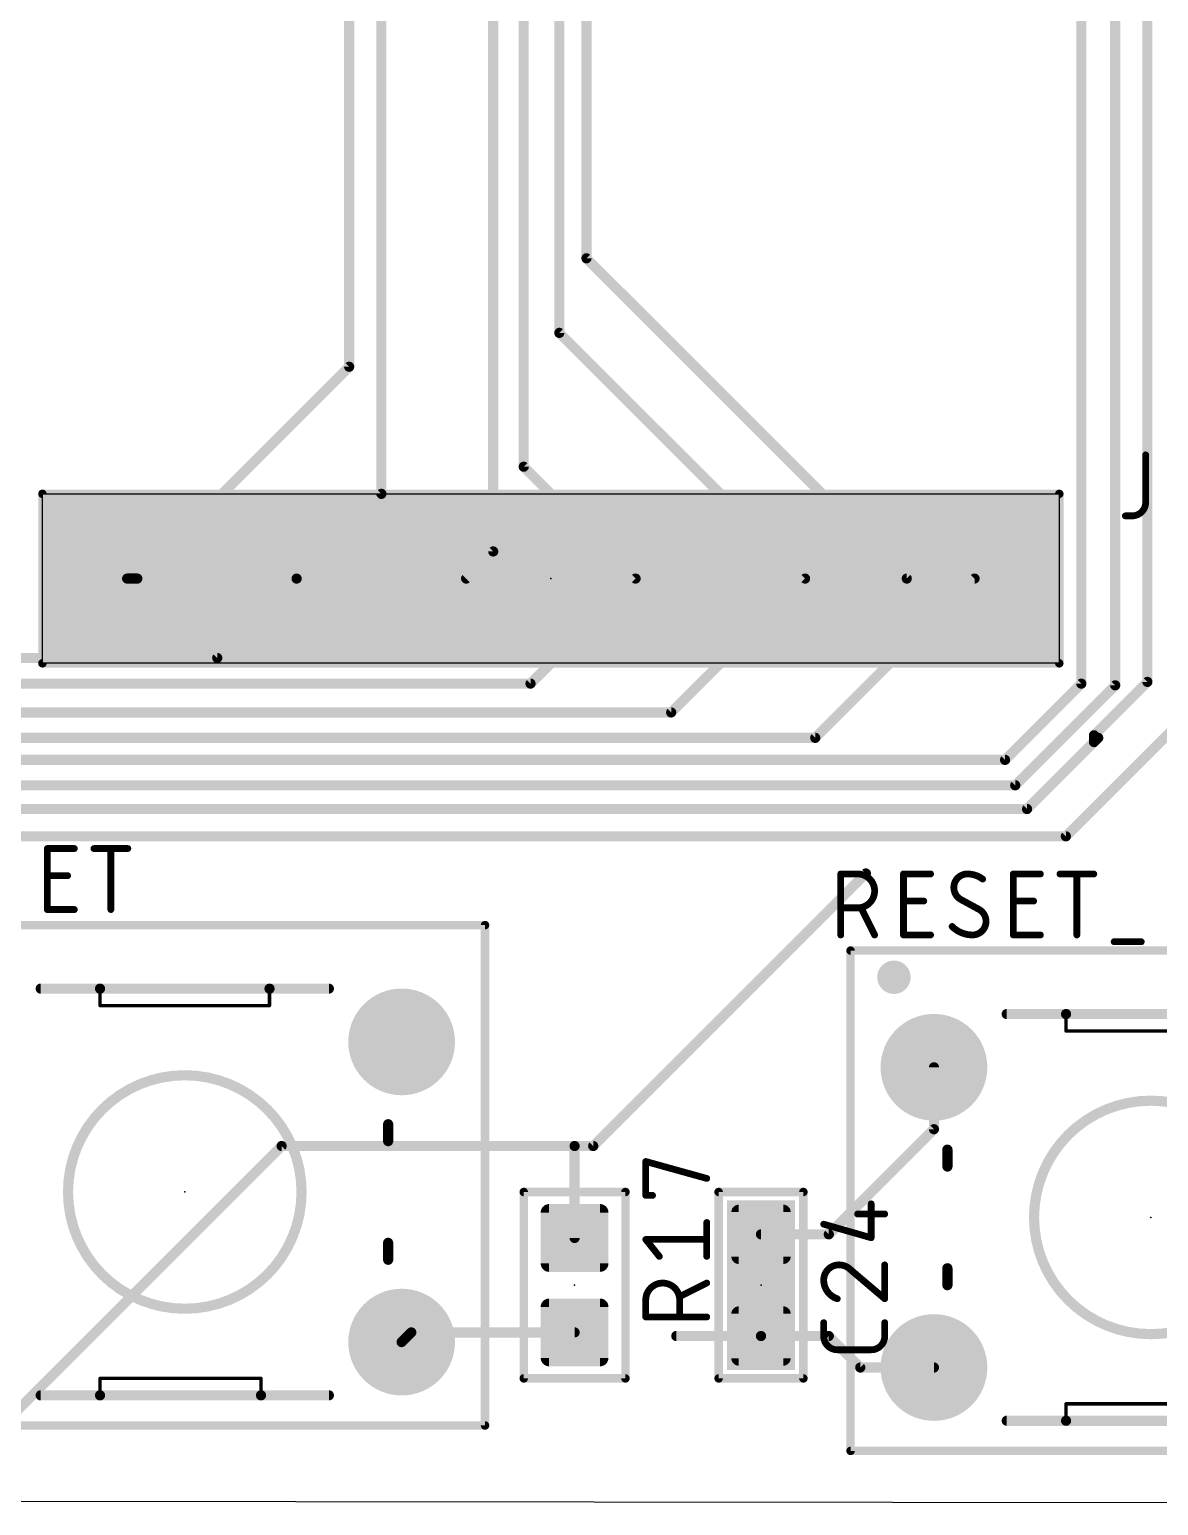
# Model space of a CAD drawing. Extents: x -12 to 108, y -5 to 75.
# Drawn here: x 51.14 to 68.06, y -0.13 to 22 of the extents above; entities that cross this region are included whole.
import ezdxf

# ---------------------------------------------------------------- set-up
doc = ezdxf.new("R2010")
doc.units = 0
doc.header["$MEASUREMENT"] = 0
doc.layers.get('0').update_dxf_attribs({"linetype": 'CONTINUOUS'})
for name, color, linetype in [('1', 12, 'CONTINUOUS'), ('17', 110, 'CONTINUOUS'), ('20', 31, 'CONTINUOUS'), ('21', 41, 'CONTINUOUS'), ('23', 53, 'CONTINUOUS'), ('25', 253, 'CONTINUOUS'), ('39', 12, 'CONTINUOUS')]:
    doc.layers.add(name, color=color, linetype=linetype)

# ---------------------------------------------------------------- blocks, each defined once
blk = doc.blocks.new('RECT')
blk.add_solid([(-0.5, -0.5), (0.5, -0.5), (-0.5, 0.5), (0.5, 0.5)])
blk = doc.blocks.new('RECT142240X142240R25')
at = {"const_width": 0.1111}
blk.add_lwpolyline([(0.3889, -0.3334), (0.3889, 0.3334, 0.4142), (0.3334, 0.3889), (-0.3334, 0.3889, 0.4142), (-0.3889, 0.3334), (-0.3889, -0.3334, 0.4142), (-0.3334, -0.3889), (0.3334, -0.3889, 0.4142)], format="xyb", close=True, dxfattribs=at)
blk.add_solid([(-0.3588, -0.3588), (0.3588, -0.3588), (-0.3588, 0.3588), (0.3588, 0.3588)])
blk = doc.blocks.new('SQUAREP')
blk.add_solid([(-0.5, -0.5), (0.5, -0.5), (-0.5, 0.5), (0.5, 0.5)])
blk = doc.blocks.new('ROUNDP')
at = {"const_width": 0.5}
blk.add_lwpolyline([(0, -0.25, 1), (0, 0.25, 1), (0, -0.25)], format="xyb", dxfattribs=at)
blk = doc.blocks.new('RECT162560X162560R25')
at = {"const_width": 0.127}
blk.add_lwpolyline([(0.4445, -0.381), (0.4445, 0.381, 0.4142), (0.381, 0.4445), (-0.381, 0.4445, 0.4142), (-0.4445, 0.381), (-0.4445, -0.381, 0.4142), (-0.381, -0.4445), (0.381, -0.4445, 0.4142)], format="xyb", close=True, dxfattribs=at)
blk.add_solid([(-0.4064, -0.4064), (0.4064, -0.4064), (-0.4064, 0.4064), (0.4064, 0.4064)])

msp = doc.modelspace()

# ---------------------------------------------------------------- linework, layer by layer
at = {"layer": '1', "const_width": 0.1524}
for points in [[(55.9308, 35.6362), (55.9308, 16.9418)], [(56.4134, 32.9946), (56.4134, 15.0368)], [(59.4868, 31.6992), (59.4868, 18.5674)], [(59.0804, 26.6192), (59.0804, 17.4498)], [(58.547, 26.3398), (58.547, 15.4432)], [(58.0898, 26.1874), (58.0898, 14.1732)], [(67.8942, 25.6388), (67.8942, 12.2181)], [(67.4116, 25.0708), (67.4116, 12.1666)], [(66.9036, 12.192), (66.9036, 24.6888)], [(64.2874, 13.7668), (59.4868, 18.5674)], [(62.7634, 13.7668), (59.0804, 17.4498)], [(55.9308, 16.9418), (52.7558, 13.7668)], [(58.547, 15.4432), (60.2234, 13.7668)], [(56.4134, 15.0368), (55.1434, 13.7668)], [(58.0898, 14.1732), (57.6834, 13.7668)], [(52.7558, 13.7668), (52.6034, 13.7668)], [(55.1434, 13.7668), (53.9534, 12.5768)], [(58.6486, 12.192), (60.2234, 13.7668)], [(60.7568, 11.7602), (62.7634, 13.7668)], [(62.9158, 11.3792), (65.3034, 13.7668)], [(65.3034, 13.7668), (64.2874, 13.7668)], [(53.9534, 12.5768), (49.5464, 12.5768)], [(47.371, 12.192), (58.6486, 12.192)], [(66.9036, 12.192), (65.7606, 11.049)], [(67.4116, 12.1666), (65.913, 10.668)], [(67.8942, 12.2181), (67.0941, 11.418)], [(46.6421, 11.7602), (60.7568, 11.7602)], [(68.5546, 11.7856), (66.6722, 9.9032)], [(62.9158, 11.3792), (45.0722, 11.3792)], [(67.0941, 11.3157), (66.0908, 10.3124)], [(67.0941, 11.418), (67.0941, 11.3157)], [(67.1576, 11.3792), (67.0941, 11.3157)], [(65.7606, 11.049), (47.3328, 11.049)], [(65.913, 10.668), (47.7774, 10.668)], [(48.7221, 10.3124), (66.0908, 10.3124)], [(49.3112, 9.9032), (66.6722, 9.9032)], [(59.5884, 5.2611), (63.6745, 9.3472)], [(64.695, 5.513), (64.695, 6.441)], [(63.119, 3.937), (64.695, 5.513)], [(50.88, 1.223), (54.9181, 5.2611)], [(54.9181, 5.2611), (59.309, 5.2611)], [(59.309, 3.8829), (59.309, 5.2611)], [(59.309, 5.2611), (59.5884, 5.2611)], [(62.103, 3.937), (63.119, 3.937)], [(56.8621, 2.4671), (56.717, 2.322)], [(59.309, 2.4671), (56.8621, 2.4671)], [(62.103, 2.413), (60.833, 2.413)], [(63.119, 2.413), (62.103, 2.413)], [(63.591, 1.941), (63.119, 2.413)], [(64.695, 1.941), (63.591, 1.941)]]:
    msp.add_lwpolyline(points, dxfattribs=at)
at = {"layer": '1', "const_width": 0.0762}
for points in [[(59.4487, 18.5674, 1), (59.5249, 18.5674)], [(59.5137, 18.5943, 1), (59.4599, 18.5405)], [(59.0423, 17.4498, 1), (59.1185, 17.4498)], [(59.1073, 17.4767, 1), (59.0535, 17.4229)], [(55.8927, 16.9418, 1), (55.9689, 16.9418)], [(55.9577, 16.9149, 1), (55.9039, 16.9687)], [(58.5739, 15.4701, 1), (58.5201, 15.4163)], [(58.5089, 15.4432, 1), (58.5851, 15.4432)], [(56.3753, 15.0368, 1), (56.4515, 15.0368)], [(56.4403, 15.0099, 1), (56.3865, 15.0637)], [(58.0517, 14.1732, 1), (58.1279, 14.1732)], [(58.1167, 14.1463, 1), (58.0629, 14.2001)], [(52.6034, 13.8049, 1), (52.6034, 13.7287)], [(52.7289, 13.7937, 1), (52.7827, 13.7399)], [(52.7558, 13.7287, 1), (52.7558, 13.8049)], [(55.1165, 13.7937, 1), (55.1703, 13.7399)], [(55.1703, 13.7399, 1), (55.1165, 13.7937)], [(57.6565, 13.7937, 1), (57.7103, 13.7399)], [(60.2503, 13.7399, 1), (60.1965, 13.7937)], [(60.1965, 13.7399, 1), (60.2503, 13.7937)], [(62.7903, 13.7399, 1), (62.7365, 13.7937)], [(62.7365, 13.7399, 1), (62.7903, 13.7937)], [(64.2874, 13.8049, 1), (64.2874, 13.7287)], [(64.2605, 13.7399, 1), (64.3143, 13.7937)], [(65.3303, 13.7399, 1), (65.2765, 13.7937)], [(65.3034, 13.7287, 1), (65.3034, 13.8049)], [(53.9265, 12.6037, 1), (53.9803, 12.5499)], [(53.9534, 12.5387, 1), (53.9534, 12.6149)], [(58.6217, 12.2189, 1), (58.6755, 12.1651)], [(58.6486, 12.1539, 1), (58.6486, 12.2301)], [(66.8655, 12.192, 1), (66.9417, 12.192)], [(66.9305, 12.1651, 1), (66.8767, 12.2189)], [(67.3735, 12.1666, 1), (67.4497, 12.1666)], [(67.4385, 12.1397, 1), (67.3847, 12.1935)], [(67.8561, 12.2181, 1), (67.9323, 12.2181)], [(67.9211, 12.1912, 1), (67.8673, 12.2451)], [(60.7299, 11.7871, 1), (60.7837, 11.7333)], [(60.7568, 11.7221, 1), (60.7568, 11.7983)], [(62.8889, 11.4061, 1), (62.9427, 11.3523)], [(62.9158, 11.3411, 1), (62.9158, 11.4173)], [(67.1322, 11.418, 1), (67.056, 11.418)], [(67.056, 11.3157, 1), (67.1322, 11.3157)], [(67.0672, 11.445, 1), (67.121, 11.3911)], [(67.0672, 11.3426, 1), (67.121, 11.2888)], [(67.121, 11.2888, 1), (67.0672, 11.3426)], [(67.1845, 11.3523, 1), (67.1307, 11.4061)], [(65.7337, 11.0759, 1), (65.7875, 11.0221)], [(65.7606, 11.0109, 1), (65.7606, 11.0871)], [(65.8861, 10.6949, 1), (65.9399, 10.6411)], [(65.913, 10.6299, 1), (65.913, 10.7061)], [(66.0639, 10.3393, 1), (66.1177, 10.2855)], [(66.0908, 10.2743, 1), (66.0908, 10.3505)], [(66.6453, 9.9301, 1), (66.6991, 9.8763)], [(66.6722, 9.8651, 1), (66.6722, 9.9413)], [(63.7014, 9.3203, 1), (63.6476, 9.3741)], [(64.7331, 6.441, 1), (64.6569, 6.441)], [(64.6569, 5.513, 1), (64.7331, 5.513)], [(64.7219, 5.4861, 1), (64.6681, 5.5399)], [(54.9181, 5.2992, 1), (54.9181, 5.223)], [(54.945, 5.2342, 1), (54.8912, 5.288)], [(59.3471, 5.2611, 1), (59.2709, 5.2611)], [(59.309, 5.2992, 1), (59.309, 5.223)], [(59.309, 5.223, 1), (59.309, 5.2992)], [(59.5615, 5.288, 1), (59.6153, 5.2342)], [(59.5884, 5.223, 1), (59.5884, 5.2992)], [(62.103, 3.9751, 1), (62.103, 3.8989)], [(63.0921, 3.9639, 1), (63.1459, 3.9101)], [(63.119, 3.8989, 1), (63.119, 3.9751)], [(59.2709, 3.8829, 1), (59.3471, 3.8829)], [(56.8621, 2.5052, 1), (56.8621, 2.429)], [(56.889, 2.4402, 1), (56.8352, 2.494)], [(59.309, 2.429, 1), (59.309, 2.5052)], [(60.833, 2.4511, 1), (60.833, 2.3749)], [(62.103, 2.4511, 1), (62.103, 2.3749)], [(62.103, 2.3749, 1), (62.103, 2.4511)], [(63.1459, 2.4399, 1), (63.0921, 2.3861)], [(63.119, 2.3749, 1), (63.119, 2.4511)], [(56.6901, 2.3489, 1), (56.7439, 2.2951)], [(63.591, 1.9791, 1), (63.591, 1.9029)], [(63.5641, 1.9141, 1), (63.6179, 1.9679)], [(64.695, 1.9029, 1), (64.695, 1.9791)]]:
    msp.add_lwpolyline(points, format="xyb", dxfattribs=at)
at = {"layer": '20'}
msp.add_line((0, 0), (103.5104, -0.127), dxfattribs=at)
at = {"layer": '21'}
for points, const_width in [([(51.3334, 15.0686, 1), (51.3334, 15.0051)], 0.0635), ([(51.3652, 15.0368, 1), (51.3017, 15.0368)], 0.0635), ([(66.6052, 15.0368, 1), (66.5417, 15.0368)], 0.0635), ([(66.5734, 15.0051, 1), (66.5734, 15.0686)], 0.0635), ([(51.3334, 12.5286, 1), (51.3334, 12.465)], 0.0635), ([(51.3017, 12.4968, 1), (51.3652, 12.4968)], 0.0635), ([(66.5417, 12.4968, 1), (66.6052, 12.4968)], 0.0635), ([(66.5734, 12.465, 1), (66.5734, 12.5286)], 0.0635), ([(64.095, 7.666, 1), (64.095, 7.916, 1), (64.095, 7.666)], 0.25), ([(51.308, 7.6581, 1), (51.308, 7.5819)], 0.0762), ([(52.197, 7.6581, 1), (52.197, 7.5819)], 0.0762), ([(52.197, 7.5819, 1), (52.197, 7.6581)], 0.0762), ([(52.2097, 7.62, 1), (52.1843, 7.62)], 0.0254), ([(54.737, 7.6581, 1), (54.737, 7.5819)], 0.0762), ([(54.737, 7.5819, 1), (54.737, 7.6581)], 0.0762), ([(54.7497, 7.62, 1), (54.7243, 7.62)], 0.0254), ([(55.626, 7.5819, 1), (55.626, 7.6581)], 0.0762), ([(52.197, 7.3787, 1), (52.197, 7.3533)], 0.0254), ([(52.1843, 7.366, 1), (52.2097, 7.366)], 0.0254), ([(54.7243, 7.366, 1), (54.7497, 7.366)], 0.0254), ([(54.737, 7.3533, 1), (54.737, 7.3787)], 0.0254), ([(65.786, 7.2771, 1), (65.786, 7.2009)], 0.0762), ([(66.675, 7.2771, 1), (66.675, 7.2009)], 0.0762), ([(66.675, 7.2009, 1), (66.675, 7.2771)], 0.0762), ([(66.6877, 7.239, 1), (66.6623, 7.239)], 0.0254), ([(66.675, 6.9977, 1), (66.675, 6.9723)], 0.0254), ([(66.6623, 6.985, 1), (66.6877, 6.985)], 0.0254), ([(53.467, 2.822, 1), (53.467, 6.322, 1), (53.467, 2.822)], 0.1524), ([(67.945, 2.441, 1), (67.945, 5.941, 1), (67.945, 2.441)], 0.1524), ([(56.5531, 5.588, 1), (56.4769, 5.588)], 0.0762), ([(56.4769, 5.334, 1), (56.5531, 5.334)], 0.0762), ([(64.9351, 5.207, 1), (64.8589, 5.207)], 0.0762), ([(64.8589, 4.953, 1), (64.9351, 4.953)], 0.0762), ([(58.5788, 4.572, 1), (58.5153, 4.572)], 0.0635), ([(58.547, 4.6037, 1), (58.547, 4.5403)], 0.0635), ([(60.1028, 4.572, 1), (60.0393, 4.572)], 0.0635), ([(60.071, 4.5403, 1), (60.071, 4.6037)], 0.0635), ([(61.4998, 4.572, 1), (61.4363, 4.572)], 0.0635), ([(61.468, 4.6037, 1), (61.468, 4.5403)], 0.0635), ([(62.7698, 4.572, 1), (62.7062, 4.572)], 0.0635), ([(62.738, 4.5403, 1), (62.738, 4.6037)], 0.0635), ([(56.5531, 3.81, 1), (56.4769, 3.81)], 0.0762), ([(56.4769, 3.556, 1), (56.5531, 3.556)], 0.0762), ([(64.9351, 3.429, 1), (64.8589, 3.429)], 0.0762), ([(64.8589, 3.175, 1), (64.9351, 3.175)], 0.0762), ([(52.197, 1.7907, 1), (52.197, 1.7653)], 0.0254), ([(52.2097, 1.778, 1), (52.1843, 1.778)], 0.0254), ([(54.6227, 1.778, 1), (54.5973, 1.778)], 0.0254), ([(54.61, 1.7653, 1), (54.61, 1.7907)], 0.0254), ([(58.547, 1.8097, 1), (58.547, 1.7463)], 0.0635), ([(58.5153, 1.778, 1), (58.5788, 1.778)], 0.0635), ([(60.0393, 1.778, 1), (60.1028, 1.778)], 0.0635), ([(60.071, 1.7463, 1), (60.071, 1.8097)], 0.0635), ([(61.468, 1.8097, 1), (61.468, 1.7463)], 0.0635), ([(61.4363, 1.778, 1), (61.4998, 1.778)], 0.0635), ([(62.7062, 1.778, 1), (62.7698, 1.778)], 0.0635), ([(62.738, 1.7463, 1), (62.738, 1.8097)], 0.0635), ([(51.308, 1.5621, 1), (51.308, 1.4859)], 0.0762), ([(52.197, 1.5621, 1), (52.197, 1.4859)], 0.0762), ([(52.197, 1.4859, 1), (52.197, 1.5621)], 0.0762), ([(54.61, 1.5621, 1), (54.61, 1.4859)], 0.0762), ([(54.61, 1.4859, 1), (54.61, 1.5621)], 0.0762), ([(55.626, 1.4859, 1), (55.626, 1.5621)], 0.0762), ([(52.1843, 1.524, 1), (52.2097, 1.524)], 0.0254), ([(54.5973, 1.524, 1), (54.6227, 1.524)], 0.0254), ([(66.675, 1.4097, 1), (66.675, 1.3843)], 0.0254), ([(66.6877, 1.397, 1), (66.6623, 1.397)], 0.0254), ([(65.786, 1.1811, 1), (65.786, 1.1049)], 0.0762), ([(66.675, 1.1811, 1), (66.675, 1.1049)], 0.0762), ([(66.675, 1.1049, 1), (66.675, 1.1811)], 0.0762), ([(66.6623, 1.143, 1), (66.6877, 1.143)], 0.0254)]:
    msp.add_lwpolyline(points, format="xyb", dxfattribs=dict(at, const_width=const_width))
for points, const_width in [([(51.3334, 12.4968), (51.3334, 15.0368)], 0.127), ([(51.3334, 15.0368), (66.5734, 15.0368)], 0.127), ([(66.5734, 15.0368), (66.5734, 12.4968)], 0.127), ([(66.5734, 12.4968), (51.3334, 12.4968)], 0.127), ([(52.197, 7.62), (51.308, 7.62)], 0.1524), ([(54.737, 7.62), (52.197, 7.62)], 0.1524), ([(52.197, 7.62), (52.197, 7.366)], 0.0508), ([(55.626, 7.62), (54.737, 7.62)], 0.1524), ([(54.737, 7.366), (54.737, 7.62)], 0.0508), ([(54.737, 7.366), (52.197, 7.366)], 0.0508), ([(66.675, 7.239), (65.786, 7.239)], 0.1524), ([(69.215, 7.239), (66.675, 7.239)], 0.1524), ([(66.675, 7.239), (66.675, 6.985)], 0.0508), ([(69.215, 6.985), (66.675, 6.985)], 0.0508), ([(56.515, 5.334), (56.515, 5.588)], 0.1524), ([(64.897, 4.953), (64.897, 5.207)], 0.1524), ([(58.547, 1.778), (58.547, 4.572)], 0.127), ([(58.547, 4.572), (60.071, 4.572)], 0.127), ([(60.071, 4.572), (60.071, 1.778)], 0.127), ([(61.468, 1.778), (61.468, 4.572)], 0.127), ([(61.468, 4.572), (62.738, 4.572)], 0.127), ([(62.738, 4.572), (62.738, 1.778)], 0.127), ([(56.515, 3.81), (56.515, 3.556)], 0.1524), ([(64.897, 3.429), (64.897, 3.175)], 0.1524), ([(54.61, 1.778), (52.197, 1.778)], 0.0508), ([(52.197, 1.778), (52.197, 1.524)], 0.0508), ([(54.61, 1.778), (54.61, 1.524)], 0.0508), ([(60.071, 1.778), (58.547, 1.778)], 0.127), ([(62.738, 1.778), (61.468, 1.778)], 0.127), ([(51.308, 1.524), (52.197, 1.524)], 0.1524), ([(52.197, 1.524), (54.61, 1.524)], 0.1524), ([(54.61, 1.524), (55.626, 1.524)], 0.1524), ([(69.088, 1.397), (66.675, 1.397)], 0.0508), ([(66.675, 1.397), (66.675, 1.143)], 0.0508), ([(65.786, 1.143), (66.675, 1.143)], 0.1524), ([(66.675, 1.143), (69.088, 1.143)], 0.1524)]:
    msp.add_lwpolyline(points, dxfattribs=dict(at, const_width=const_width))
at = {"layer": '23'}
for p in [(58.9534, 13.7668), (53.467, 4.572), (67.945, 4.191), (59.309, 3.175), (62.103, 3.175)]:
    msp.add_point(p, dxfattribs=at)
at = {"layer": '25', "const_width": 0.1016}
for points in [[(67.8679, 15.621), (67.8679, 14.9098)], [(67.6647, 14.7066), (67.5631, 14.7066)], [(51.406, 8.8058), (51.406, 9.7202)], [(51.406, 9.7202), (51.8124, 9.7202)], [(52.105, 9.7202), (52.613, 9.7202)], [(52.359, 8.8058), (52.359, 9.7202)], [(51.406, 9.3138), (51.7108, 9.3138)], [(63.2978, 8.4248), (63.2978, 9.3392)], [(63.2978, 9.3392), (63.5518, 9.3392)], [(64.238, 8.4248), (64.238, 9.3392)], [(64.238, 9.3392), (64.6444, 9.3392)], [(65.884, 8.4248), (65.884, 9.3392)], [(65.884, 9.3392), (66.2904, 9.3392)], [(66.583, 9.3392), (67.091, 9.3392)], [(66.837, 8.4248), (66.837, 9.3392)], [(51.8124, 8.8058), (51.406, 8.8058)], [(63.5518, 8.8312), (63.2978, 8.8312)], [(63.8058, 8.4248), (63.6026, 8.8312)], [(64.238, 8.9328), (64.5428, 8.9328)], [(65.3739, 8.8058), (65.0945, 8.9582)], [(65.884, 8.9328), (66.1888, 8.9328)], [(64.6444, 8.4248), (64.238, 8.4248)], [(66.2904, 8.4248), (65.884, 8.4248)], [(67.3958, 8.3232), (67.8021, 8.3232)], [(60.3758, 4.5212), (60.3758, 5.0292)], [(60.3758, 5.0292), (61.2902, 4.7752)], [(60.4774, 4.5212), (60.3758, 4.5212)], [(63.754, 3.8862), (63.754, 4.3942)], [(63.5508, 4.2418), (63.9572, 4.2418)], [(61.2902, 3.6068), (61.2902, 4.1148)], [(63.0428, 4.0894), (63.754, 3.8862)], [(60.579, 3.6068), (60.3758, 3.8608)], [(60.3758, 3.8608), (61.2902, 3.8608)], [(63.4492, 3.4036), (63.9572, 2.9718)], [(63.9572, 2.9718), (63.9572, 3.4798)], [(61.2902, 3.207), (60.8838, 3.0038)], [(60.3758, 2.699), (60.3758, 2.953)], [(60.8838, 2.953), (60.8838, 2.699)], [(61.2902, 2.699), (60.3758, 2.699)], [(63.0428, 2.41), (63.0428, 2.6132)], [(63.9572, 2.6132), (63.9572, 2.41)], [(63.754, 2.2068), (63.246, 2.2068)]]:
    msp.add_lwpolyline(points, dxfattribs=at)
at = {"layer": '25'}
for points, const_width in [([(67.8933, 15.621, 1), (67.8425, 15.621)], 0.0508), ([(67.6647, 14.7066, 0.4142), (67.8679, 14.9098)], 0.1016), ([(67.8933, 14.9098, 1), (67.8425, 14.9098)], 0.0508), ([(67.8425, 14.9098, 1), (67.8933, 14.9098)], 0.0508), ([(67.5631, 14.732, 1), (67.5631, 14.6812)], 0.0508), ([(67.6647, 14.732, 1), (67.6647, 14.6812)], 0.0508), ([(67.6647, 14.6812, 1), (67.6647, 14.732)], 0.0508), ([(51.4314, 9.7202, 1), (51.3806, 9.7202)], 0.0508), ([(51.406, 9.7456, 1), (51.406, 9.6948)], 0.0508), ([(51.8124, 9.6948, 1), (51.8124, 9.7456)], 0.0508), ([(52.105, 9.7456, 1), (52.105, 9.6948)], 0.0508), ([(52.3844, 9.7202, 1), (52.3336, 9.7202)], 0.0508), ([(52.613, 9.6948, 1), (52.613, 9.7456)], 0.0508), ([(51.406, 9.3392, 1), (51.406, 9.2884)], 0.0508), ([(51.7108, 9.2884, 1), (51.7108, 9.3392)], 0.0508), ([(63.3232, 9.3392, 1), (63.2724, 9.3392)], 0.0508), ([(63.2978, 9.3646, 1), (63.2978, 9.3138)], 0.0508), ([(63.5518, 8.8312, 1), (63.5518, 9.3392)], 0.1016), ([(63.5518, 9.3646, 1), (63.5518, 9.3138)], 0.0508), ([(63.5518, 9.3138, 1), (63.5518, 9.3646)], 0.0508), ([(64.2634, 9.3392, 1), (64.2126, 9.3392)], 0.0508), ([(64.238, 9.3646, 1), (64.238, 9.3138)], 0.0508), ([(64.6444, 9.3138, 1), (64.6444, 9.3646)], 0.0508), ([(65.1961, 9.3392, 0.4142), (64.9929, 9.136)], 0.1016), ([(65.4247, 9.263, 0.1623), (65.1961, 9.3392)], 0.1016), ([(65.1961, 9.3646, 1), (65.1961, 9.3138)], 0.0508), ([(65.1961, 9.3138, 1), (65.1961, 9.3646)], 0.0508), ([(65.4095, 9.2427, 1), (65.44, 9.2834)], 0.0508), ([(65.9094, 9.3392, 1), (65.8586, 9.3392)], 0.0508), ([(65.884, 9.3646, 1), (65.884, 9.3138)], 0.0508), ([(66.2904, 9.3138, 1), (66.2904, 9.3646)], 0.0508), ([(66.583, 9.3646, 1), (66.583, 9.3138)], 0.0508), ([(66.8624, 9.3392, 1), (66.8116, 9.3392)], 0.0508), ([(67.091, 9.3138, 1), (67.091, 9.3646)], 0.0508), ([(64.9929, 9.136, 0.2656), (65.0945, 8.9582)], 0.1016), ([(65.0183, 9.136, 1), (64.9675, 9.136)], 0.0508), ([(64.9675, 9.136, 1), (65.0183, 9.136)], 0.0508), ([(51.406, 8.8312, 1), (51.406, 8.7804)], 0.0508), ([(51.8124, 8.7804, 1), (51.8124, 8.8312)], 0.0508), ([(63.2978, 8.8566, 1), (63.2978, 8.8058)], 0.0508), ([(63.5518, 8.8566, 1), (63.5518, 8.8058)], 0.0508), ([(63.5518, 8.8058, 1), (63.5518, 8.8566)], 0.0508), ([(63.6253, 8.8426, 1), (63.5798, 8.8199)], 0.0508), ([(64.238, 8.9582, 1), (64.238, 8.9074)], 0.0508), ([(64.5428, 8.9074, 1), (64.5428, 8.9582)], 0.0508), ([(65.1067, 8.9805, 1), (65.0824, 8.9359)], 0.0508), ([(65.0816, 8.9364, 1), (65.1074, 8.9801)], 0.0508), ([(65.4755, 8.628, 0.2656), (65.3739, 8.8058)], 0.1016), ([(65.3868, 8.8277, 1), (65.361, 8.784)], 0.0508), ([(65.3618, 8.7835, 1), (65.3861, 8.8281)], 0.0508), ([(65.884, 8.9582, 1), (65.884, 8.9074)], 0.0508), ([(66.1888, 8.9074, 1), (66.1888, 8.9582)], 0.0508), ([(51.3806, 8.8058, 1), (51.4314, 8.8058)], 0.0508), ([(52.3336, 8.8058, 1), (52.3844, 8.8058)], 0.0508), ([(65.2723, 8.4248, 0.4142), (65.4755, 8.628)], 0.1016), ([(65.5009, 8.628, 1), (65.4501, 8.628)], 0.0508), ([(65.4501, 8.628, 1), (65.5009, 8.628)], 0.0508), ([(63.2724, 8.4248, 1), (63.3232, 8.4248)], 0.0508), ([(63.783, 8.4135, 1), (63.8285, 8.4362)], 0.0508), ([(64.238, 8.4502, 1), (64.238, 8.3994)], 0.0508), ([(64.2126, 8.4248, 1), (64.2634, 8.4248)], 0.0508), ([(64.6444, 8.3994, 1), (64.6444, 8.4502)], 0.0508), ([(64.9675, 8.5518, 0.2), (65.2723, 8.4248)], 0.1016), ([(64.9856, 8.5697, 1), (64.9495, 8.534)], 0.0508), ([(65.2723, 8.4502, 1), (65.2723, 8.3994)], 0.0508), ([(65.2723, 8.3994, 1), (65.2723, 8.4502)], 0.0508), ([(65.884, 8.4502, 1), (65.884, 8.3994)], 0.0508), ([(65.8586, 8.4248, 1), (65.9094, 8.4248)], 0.0508), ([(66.2904, 8.3994, 1), (66.2904, 8.4502)], 0.0508), ([(66.8116, 8.4248, 1), (66.8624, 8.4248)], 0.0508), ([(67.3958, 8.3486, 1), (67.3958, 8.2978)], 0.0508), ([(67.8021, 8.2978, 1), (67.8021, 8.3486)], 0.0508), ([(60.3826, 5.0537, 1), (60.369, 5.0047)], 0.0508), ([(60.4012, 5.0292, 1), (60.3504, 5.0292)], 0.0508), ([(61.2834, 4.7507, 1), (61.297, 4.7997)], 0.0508), ([(60.3758, 4.5466, 1), (60.3758, 4.4958)], 0.0508), ([(60.3504, 4.5212, 1), (60.4012, 4.5212)], 0.0508), ([(60.4774, 4.4958, 1), (60.4774, 4.5466)], 0.0508), ([(63.7794, 4.3942, 1), (63.7286, 4.3942)], 0.0508), ([(63.5508, 4.2672, 1), (63.5508, 4.2164)], 0.0508), ([(63.9572, 4.2164, 1), (63.9572, 4.2672)], 0.0508), ([(61.3156, 4.1148, 1), (61.2648, 4.1148)], 0.0508), ([(63.0498, 4.1138, 1), (63.0358, 4.065)], 0.0508), ([(60.3758, 3.8862, 1), (60.3758, 3.8354)], 0.0508), ([(60.3956, 3.8767, 1), (60.356, 3.8449)], 0.0508), ([(61.2902, 3.8354, 1), (61.2902, 3.8862)], 0.0508), ([(63.7286, 3.8862, 1), (63.7794, 3.8862)], 0.0508), ([(63.747, 3.8618, 1), (63.761, 3.9106)], 0.0508), ([(60.5592, 3.5909, 1), (60.5988, 3.6227)], 0.0508), ([(61.2648, 3.6068, 1), (61.3156, 3.6068)], 0.0508), ([(63.2714, 3.4798, 0.4142), (63.0428, 3.2512)], 0.1016), ([(63.4492, 3.4036, 0.2053), (63.2714, 3.4798)], 0.1016), ([(63.2714, 3.5052, 1), (63.2714, 3.4544)], 0.0508), ([(63.2714, 3.4544, 1), (63.2714, 3.5052)], 0.0508), ([(63.4657, 3.423, 1), (63.4327, 3.3842)], 0.0508), ([(63.4308, 3.3861, 1), (63.4676, 3.4211)], 0.0508), ([(63.9826, 3.4798, 1), (63.9318, 3.4798)], 0.0508), ([(60.8838, 2.953, 1), (60.3758, 2.953)], 0.1016), ([(61.3016, 3.1843, 1), (61.2788, 3.2297)], 0.0508), ([(63.0428, 3.2512, 0.3252), (63.246, 2.9718)], 0.1016), ([(63.0682, 3.2512, 1), (63.0174, 3.2512)], 0.0508), ([(63.0174, 3.2512, 1), (63.0682, 3.2512)], 0.0508), ([(60.4012, 2.953, 1), (60.3504, 2.953)], 0.0508), ([(60.3504, 2.953, 1), (60.4012, 2.953)], 0.0508), ([(60.8724, 3.0265, 1), (60.8952, 2.9811)], 0.0508), ([(60.9092, 2.953, 1), (60.8584, 2.953)], 0.0508), ([(60.8584, 2.953, 1), (60.9092, 2.953)], 0.0508), ([(63.2382, 2.9476, 1), (63.2538, 2.996)], 0.0508), ([(63.9318, 2.9718, 1), (63.9826, 2.9718)], 0.0508), ([(63.9407, 2.9524, 1), (63.9737, 2.9912)], 0.0508), ([(60.3758, 2.7244, 1), (60.3758, 2.6736)], 0.0508), ([(60.3504, 2.699, 1), (60.4012, 2.699)], 0.0508), ([(60.8584, 2.699, 1), (60.9092, 2.699)], 0.0508), ([(61.2902, 2.6736, 1), (61.2902, 2.7244)], 0.0508), ([(63.0682, 2.6132, 1), (63.0174, 2.6132)], 0.0508), ([(63.9826, 2.6132, 1), (63.9318, 2.6132)], 0.0508), ([(63.0428, 2.41, 0.4142), (63.246, 2.2068)], 0.1016), ([(63.0682, 2.41, 1), (63.0174, 2.41)], 0.0508), ([(63.0174, 2.41, 1), (63.0682, 2.41)], 0.0508), ([(63.754, 2.2068, 0.4142), (63.9572, 2.41)], 0.1016), ([(63.9826, 2.41, 1), (63.9318, 2.41)], 0.0508), ([(63.9318, 2.41, 1), (63.9826, 2.41)], 0.0508), ([(63.246, 2.2322, 1), (63.246, 2.1814)], 0.0508), ([(63.246, 2.1814, 1), (63.246, 2.2322)], 0.0508), ([(63.754, 2.2322, 1), (63.754, 2.1814)], 0.0508), ([(63.754, 2.1814, 1), (63.754, 2.2322)], 0.0508)]:
    msp.add_lwpolyline(points, format="xyb", dxfattribs=dict(at, const_width=const_width))
at = {"layer": '39'}
for p, q in [((51.3334, 12.4968), (51.3334, 15.0368)), ((51.3334, 15.0368), (66.5734, 15.0368)), ((66.5734, 15.0368), (66.5734, 12.4968)), ((66.5734, 12.4968), (51.3334, 12.4968))]:
    msp.add_line(p, q, dxfattribs=at)
at = {"layer": '39', "const_width": 0.127}
for points in [[(48.967, 8.572), (57.967, 8.572)], [(57.967, 8.572), (57.967, 1.072)], [(63.445, 8.191), (72.445, 8.191)], [(63.445, 0.691), (63.445, 8.191)], [(57.967, 1.072), (48.967, 1.072)], [(72.445, 0.691), (63.445, 0.691)]]:
    msp.add_lwpolyline(points, dxfattribs=at)
at = {"layer": '39', "const_width": 0.0635}
for points in [[(57.9988, 8.572, 1), (57.9353, 8.572)], [(57.967, 8.5403, 1), (57.967, 8.6038)], [(63.4768, 8.191, 1), (63.4132, 8.191)], [(63.445, 8.2228, 1), (63.445, 8.1593)], [(57.967, 1.0403, 1), (57.967, 1.1038)], [(57.9353, 1.072, 1), (57.9988, 1.072)], [(63.4132, 0.691, 1), (63.4768, 0.691)], [(63.445, 0.7228, 1), (63.445, 0.6593)]]:
    msp.add_lwpolyline(points, format="xyb", dxfattribs=at)

# ---------------------------------------------------------------- block references
at = {"layer": '1'}
for name, p, rotation in [('RECT162560X162560R25', (59.309, 3.8829), 90), ('RECT142240X142240R25', (62.103, 3.937), 270), ('RECT162560X162560R25', (59.309, 2.4671), 90), ('RECT142240X142240R25', (62.103, 2.413), 270)]:
    msp.add_blockref(name, p, dxfattribs=dict(at, rotation=rotation))
at = {"layer": '17', "xscale": 1.397, "yscale": 1.397, "rotation": 90}
for name, p in [('SQUAREP', (52.6034, 13.7668)), ('SQUAREP', (52.6034, 13.7668)), ('ROUNDP', (55.1434, 13.7668)), ('ROUNDP', (55.1434, 13.7668)), ('ROUNDP', (57.6834, 13.7668)), ('ROUNDP', (57.6834, 13.7668)), ('ROUNDP', (60.2234, 13.7668)), ('ROUNDP', (60.2234, 13.7668)), ('ROUNDP', (62.7634, 13.7668)), ('ROUNDP', (62.7634, 13.7668)), ('ROUNDP', (65.3034, 13.7668)), ('ROUNDP', (65.3034, 13.7668))]:
    msp.add_blockref(name, p, dxfattribs=at)
at = {"layer": '17', "xscale": 1.6, "yscale": 1.6}
for p in [(56.717, 6.822), (56.717, 6.822), (64.695, 6.441), (64.695, 6.441), (56.717, 2.322), (56.717, 2.322), (64.695, 1.941), (64.695, 1.941)]:
    msp.add_blockref('ROUNDP', p, dxfattribs=at)
at = {"layer": '39', "xscale": 2.54}
for p, yscale, rotation in [((58.9534, 13.7668), 15.24, 90), ((62.103, 3.175), 1.016, 270)]:
    msp.add_blockref('RECT', p, dxfattribs=dict(at, yscale=yscale, rotation=rotation))

doc.saveas('drawing.dxf')
